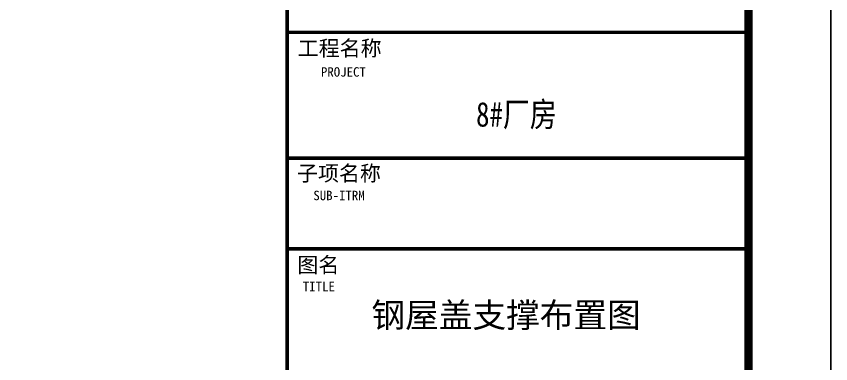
# Model space of a CAD drawing. Extents: x 36360094 to 36697644, y 75306 to 425482.
# Drawn here: x 36583276 to 36603085, y 286465 to 294924 of the extents above; entities that cross this region are included whole.
import ezdxf
from ezdxf.enums import TextEntityAlignment as Align

# ---------------------------------------------------------------- set-up
doc = ezdxf.new("R2010")
doc.units = 0
doc.header["$LTSCALE"] = 1000
doc.header["$MEASUREMENT"] = 0
doc.layers.get('0').update_dxf_attribs({"linetype": 'CONTINUOUS'})
for name, color, linetype in [('PUB_TAB', 7, 'CONTINUOUS'), ('PUB_TEXT', 7, 'CONTINUOUS'), ('PUB_TITLE', 4, 'CONTINUOUS')]:
    doc.layers.add(name, color=color, linetype=linetype)
doc.styles.add('STYLE-黑体', font='simhei.ttf')
doc.styles.add('TQ', font='')
doc.styles.get('TQ').set_extended_font_data('SimSun')

# ---------------------------------------------------------------- blocks, each defined once
blk = doc.blocks.new('tk0')
at = {"layer": 'PUB_TITLE', "lineweight": 40, "const_width": 85}
for points in [[(32850067, -1201267), (32850067, -1281267)], [(32850067, -1241493), (32861287, -1241493)], [(32850067, -1244553), (32861287, -1244553)], [(32850067, -1246763), (32861287, -1246763)]]:
    blk.add_lwpolyline(points, dxfattribs=at)
at = {"layer": 'PUB_TEXT', "attachment_point": 1, "style": 'TQ'}
for s, insert, char_height, width in [('工程名称', (32850323, -1241690), 374, 2223.6), ('PROJECT', (32850887, -1242340), 229.5, 4799.1), ('子项名称', (32850306, -1244736), 374, 2223.6), ('SUB-ITRM', (32850702, -1245348), 229.5, 4799.1), ('图名', (32850313, -1246965), 374, 2223.6), ('TITLE', (32850446, -1247564), 229.5, 4799.1)]:
    blk.add_mtext(s, dxfattribs=dict(at, insert=insert, char_height=char_height, width=width))

msp = doc.modelspace()

# ---------------------------------------------------------------- linework, layer by layer
at = {"layer": 'PUB_TITLE'}
msp.add_lwpolyline([(36484285.2, 252757.1), (36603085.2, 252757.1), (36603085.2, 336757.1), (36484285.2, 336757.1)], close=True, dxfattribs=at)
at = {"layer": 'PUB_TITLE', "const_width": 200}
msp.add_lwpolyline([(36489285.2, 254757.1), (36601085.2, 254757.1), (36601085.2, 334757.1), (36489285.2, 334757.1)], close=True, dxfattribs=at)

# ---------------------------------------------------------------- block references
msp.add_blockref('tk0', (3739798.4, 1536024.4))

# ---------------------------------------------------------------- texts
at = {"layer": 'PUB_TAB', "lineweight": -3, "style": 'STYLE-黑体'}
for s, width, p in [('8#厂房', 0.8, (36595440.1, 292237.4)), ('钢屋盖支撑布置图', 1.000119, (36595190.3, 287349.1))]:
    msp.add_text(s, height=600, dxfattribs=dict(at, width=width)).set_placement(p, align=Align.CENTER)

doc.saveas('drawing.dxf')
